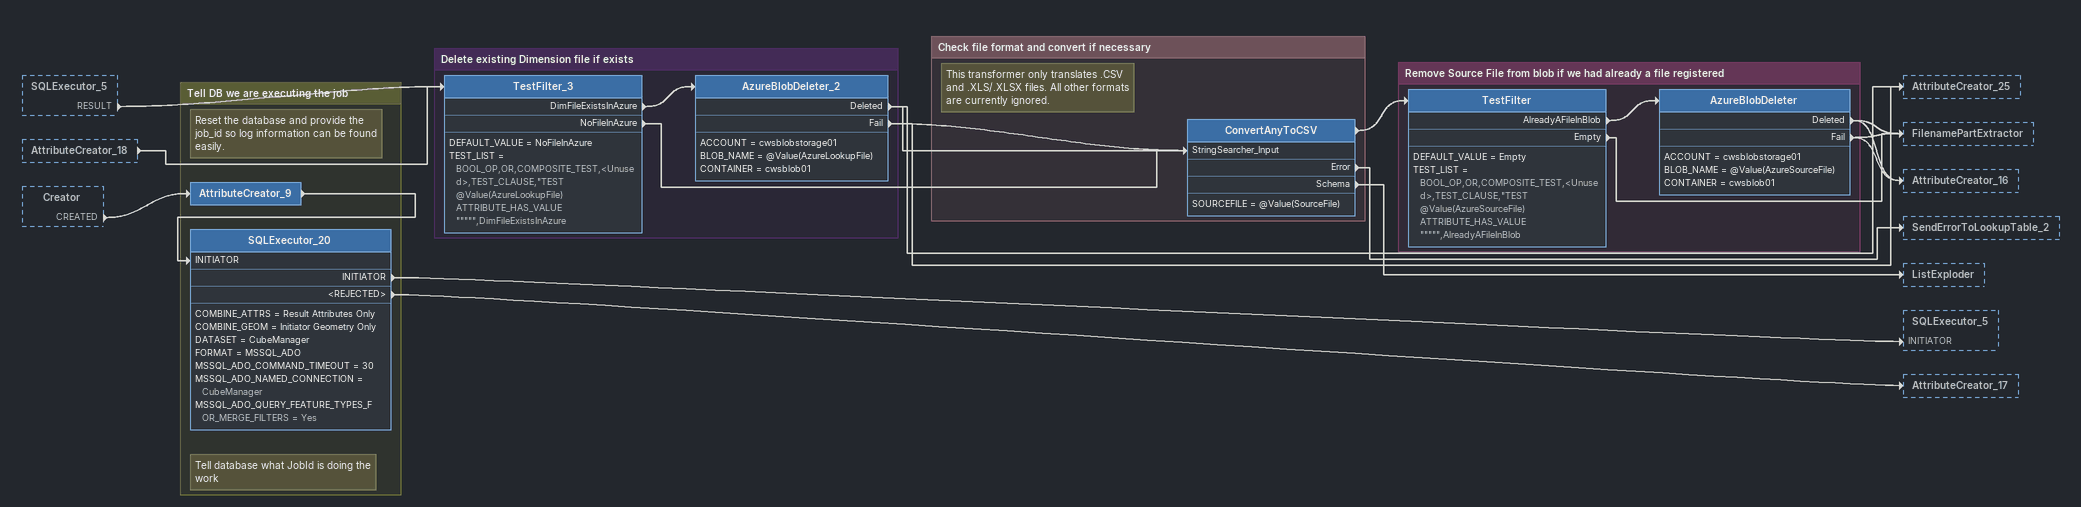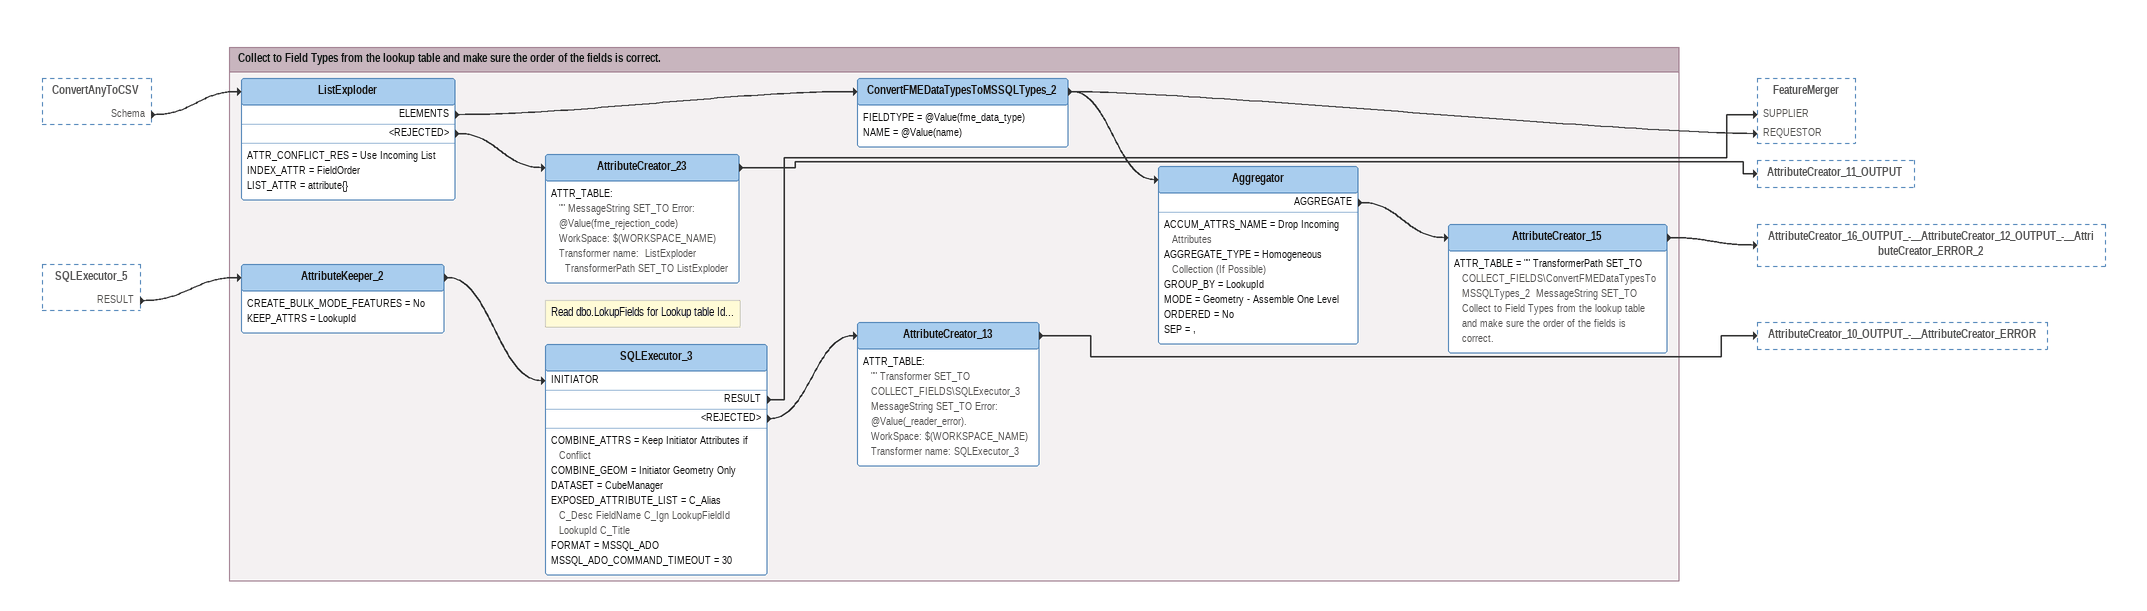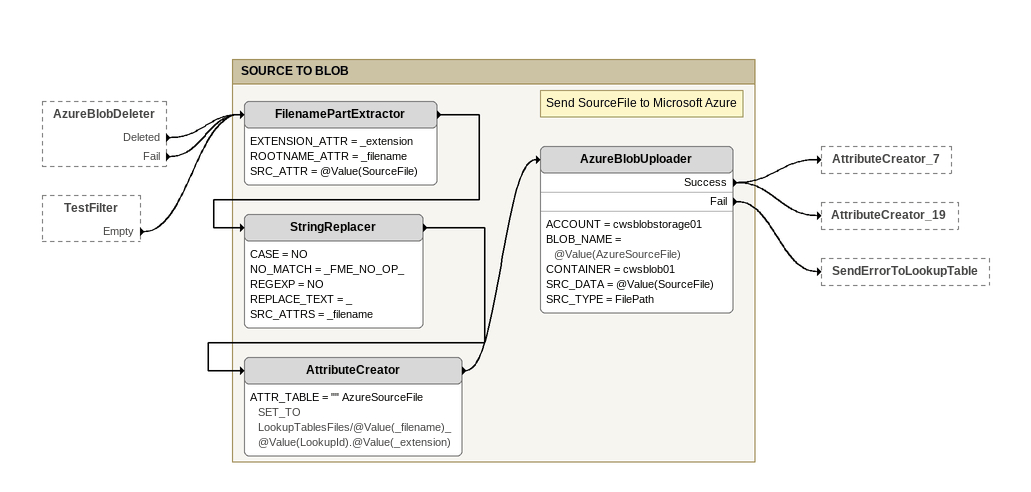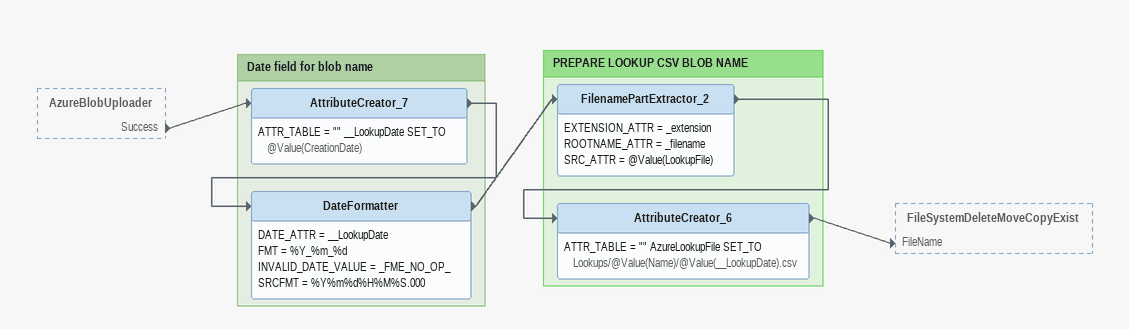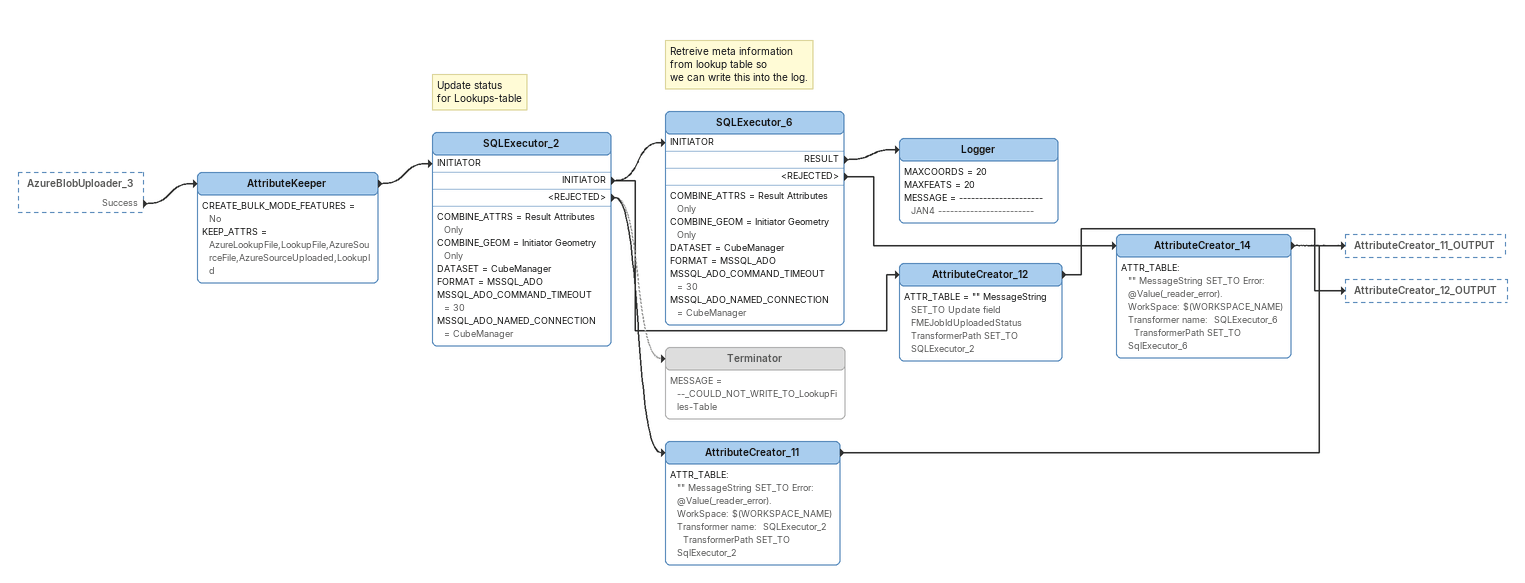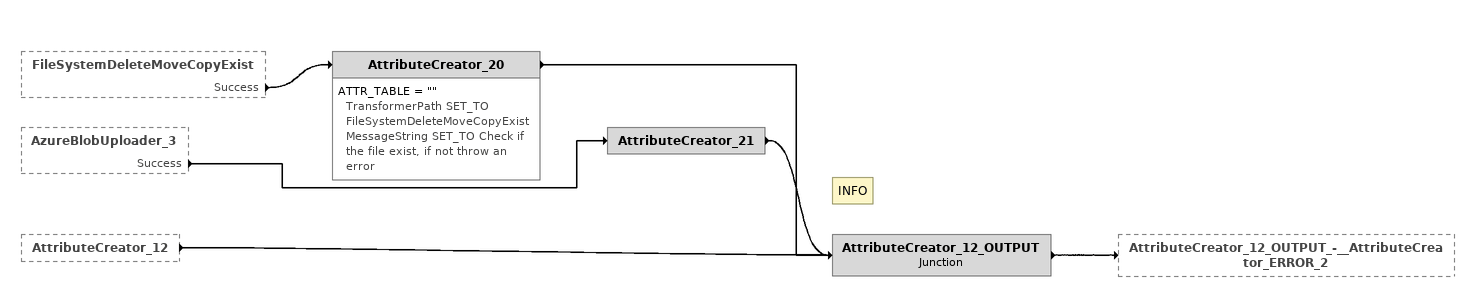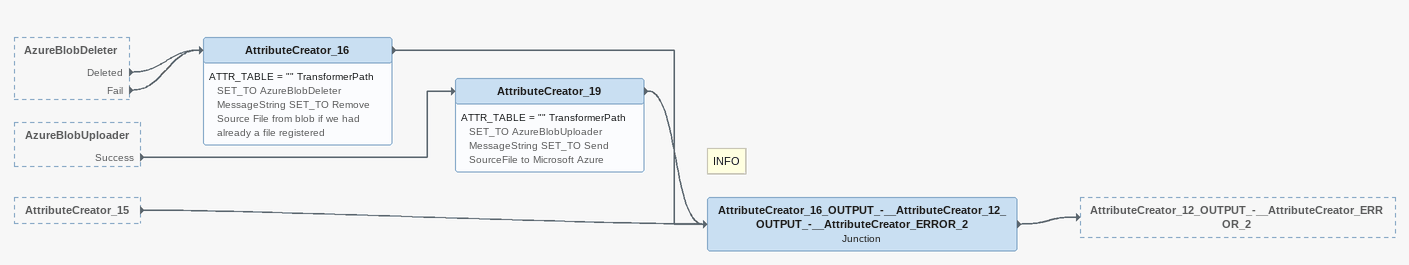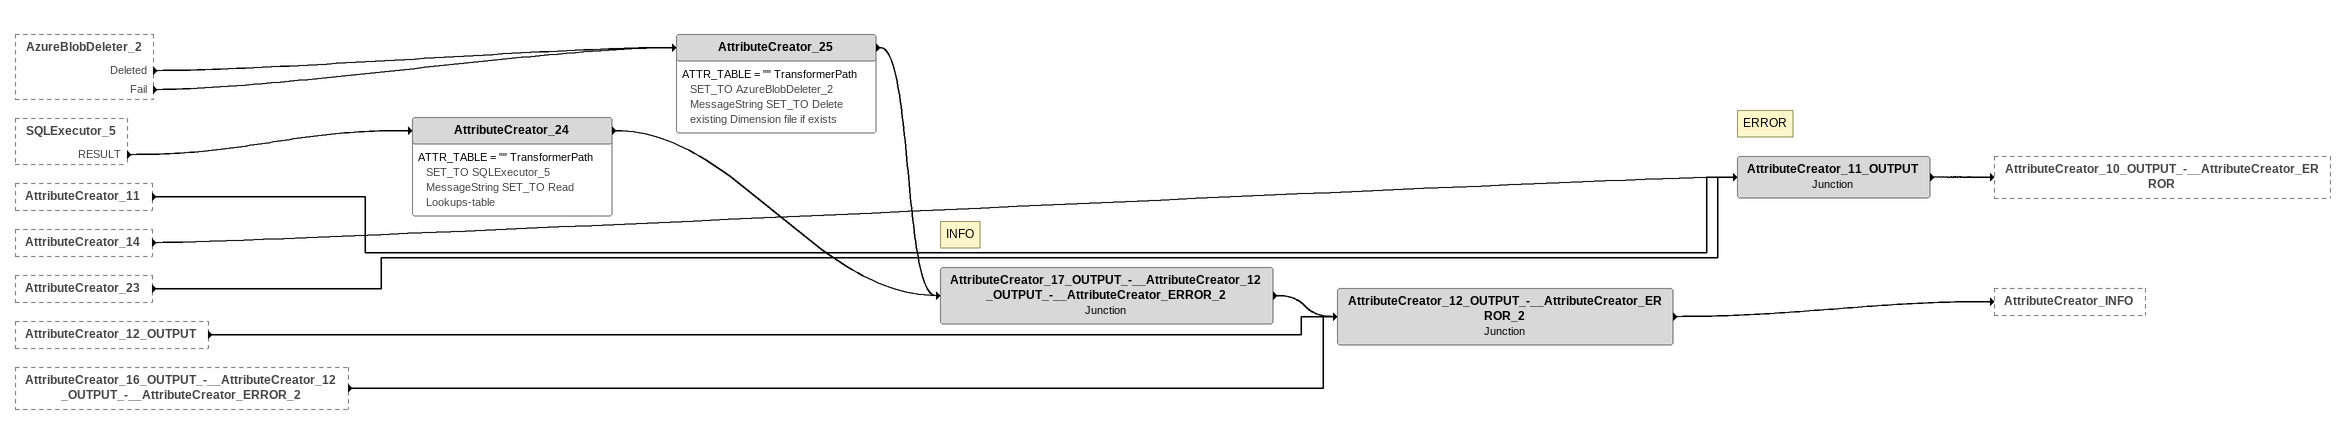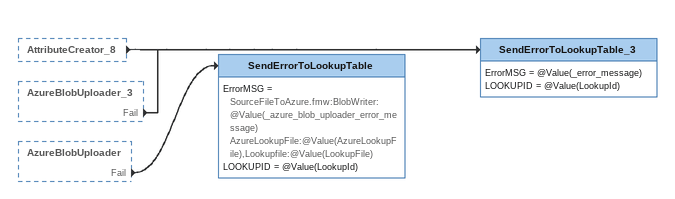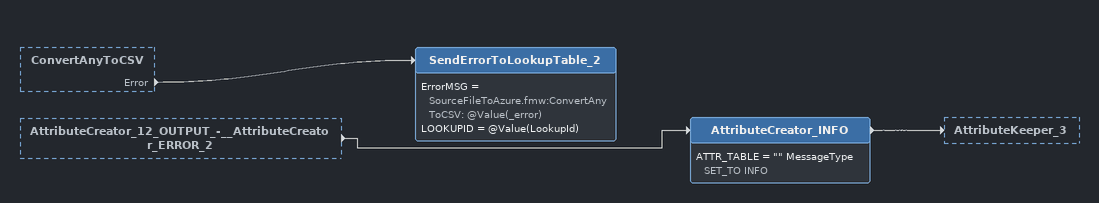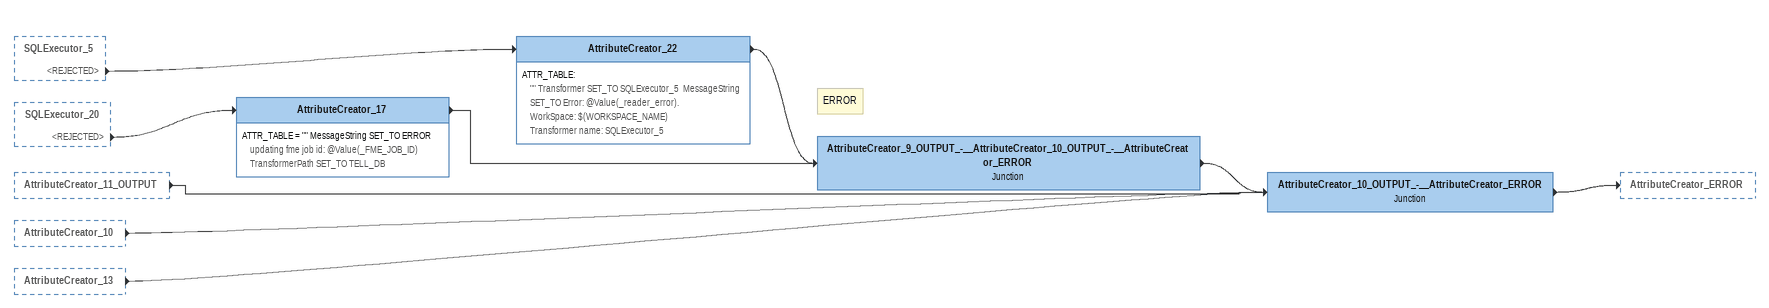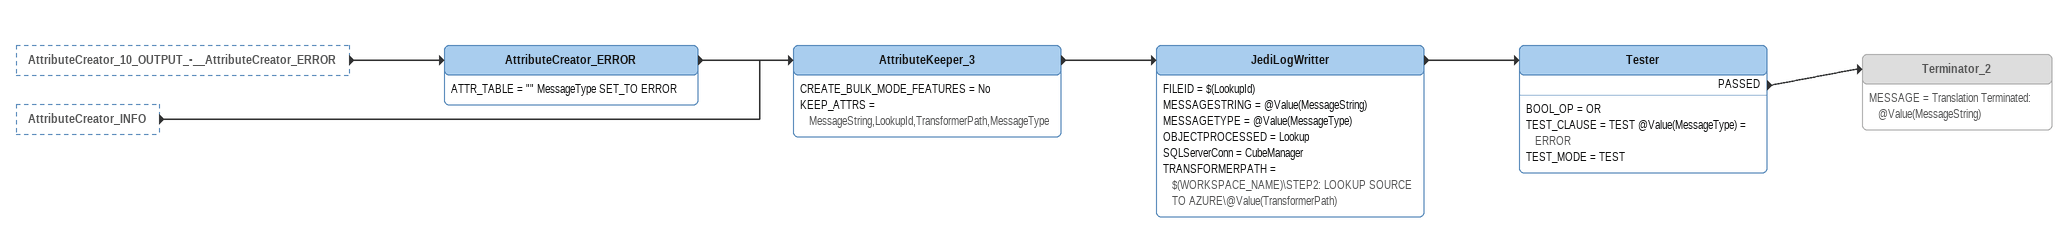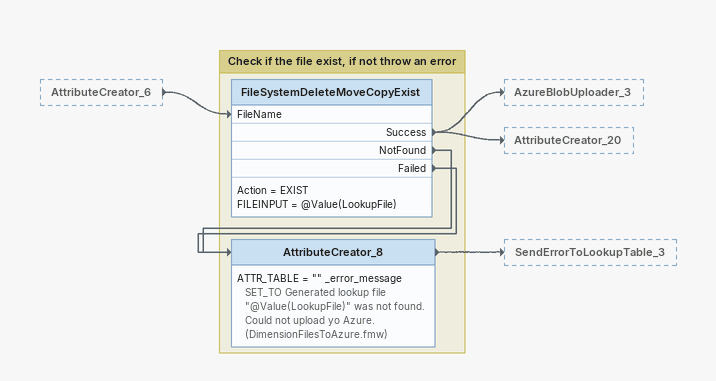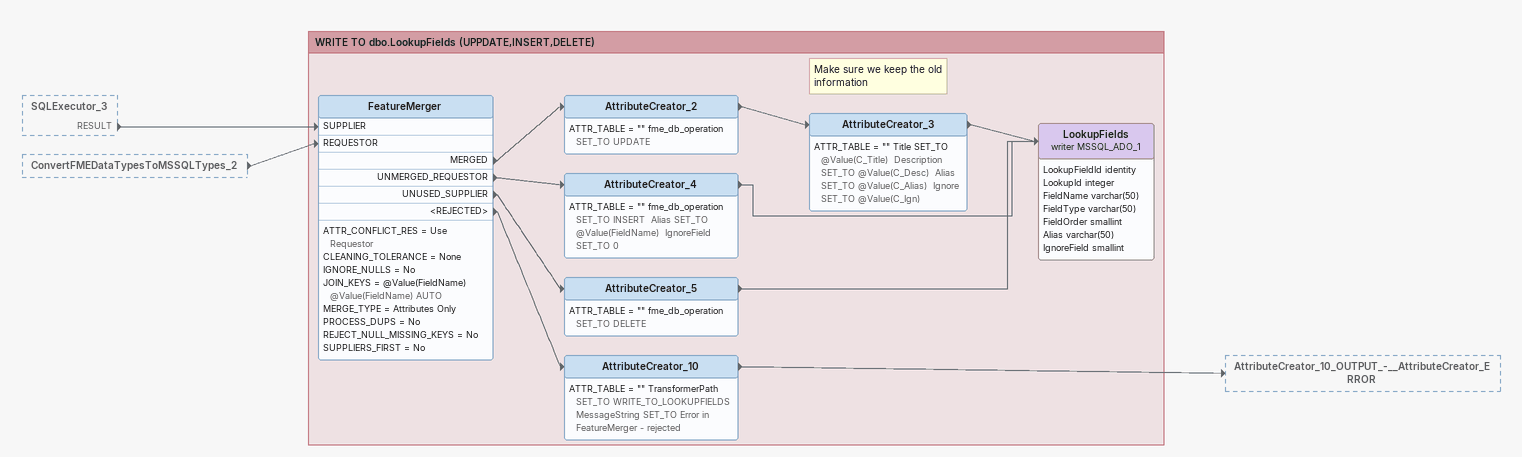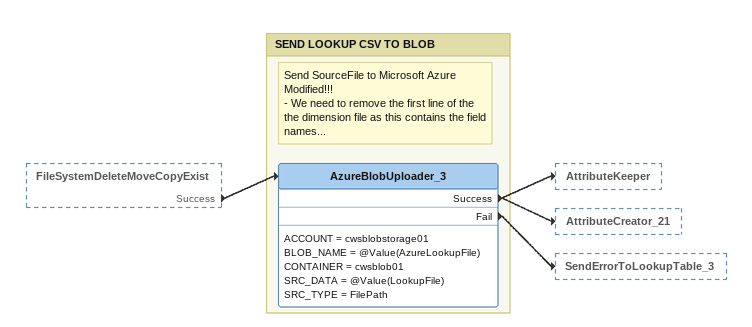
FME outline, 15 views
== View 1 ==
SQLExecutor_5 [outside]
    RESULT -> TestFilter_3
AttributeCreator_18 [outside]
    -> TestFilter_3
Creator [outside]
    CREATED -> AttributeCreator_9

Bookmark: Tell DB we are executing the job
Note: Reset the database and provide the job_id so log information can be found easily.
AttributeCreator_9
    -> SQLExecutor_20 [INITIATOR]
Note: Tell database what JobId is doing the work
SQLExecutor_20
    COMBINE_ATTRS = Result Attributes Only
    COMBINE_GEOM = Initiator Geometry Only
    DATASET = CubeManager
    FORMAT = MSSQL_ADO
    MSSQL_ADO_COMMAND_TIMEOUT = 30
    MSSQL_ADO_NAMED_CONNECTION = CubeManager
    MSSQL_ADO_QUERY_FEATURE_TYPES_FOR_MERGE_FILTERS = Yes
    INITIATOR -> SQLExecutor_5 [INITIATOR]
    <REJECTED> -> AttributeCreator_17

Bookmark: Delete existing Dimension file if exists
TestFilter_3
    DEFAULT_VALUE = NoFileInAzure
    TEST_LIST = BOOL_OP,OR,COMPOSITE_TEST,<Unused>,TEST_CLAUSE,"TEST @Value(AzureLookupFile) ATTRIBUTE_HAS_VALUE """"",DimFileExistsInAzure
    DimFileExistsInAzure -> AzureBlobDeleter_2
    NoFileInAzure -> ConvertAnyToCSV [StringSearcher_Input]
AzureBlobDeleter_2
    ACCOUNT = cwsblobstorage01
    BLOB_NAME = @Value(AzureLookupFile)
    CONTAINER = cwsblob01
    Deleted -> ConvertAnyToCSV [StringSearcher_Input]
    Deleted -> AttributeCreator_25
    Fail -> ConvertAnyToCSV [StringSearcher_Input]
    Fail -> AttributeCreator_25

Bookmark: Check file format and convert if necessary
Note: This transformer only translates .CSV and .XLS/.XLSX files. All other formats are currently ignored.
ConvertAnyToCSV
    SOURCEFILE = @Value(SourceFile)
    -> TestFilter
    Error -> SendErrorToLookupTable_2
    Schema -> ListExploder

Bookmark: Remove Source File from blob if we had already a file registered
TestFilter
    DEFAULT_VALUE = Empty
    TEST_LIST = BOOL_OP,OR,COMPOSITE_TEST,<Unused>,TEST_CLAUSE,"TEST @Value(AzureSourceFile) ATTRIBUTE_HAS_VALUE """"",AlreadyAFileInBlob
    AlreadyAFileInBlob -> AzureBlobDeleter
    Empty -> FilenamePartExtractor
AzureBlobDeleter
    ACCOUNT = cwsblobstorage01
    BLOB_NAME = @Value(AzureSourceFile)
    CONTAINER = cwsblob01
    Deleted -> FilenamePartExtractor
    Deleted -> AttributeCreator_16
    Fail -> FilenamePartExtractor
    Fail -> AttributeCreator_16

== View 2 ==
ConvertAnyToCSV [outside]
    Schema -> ListExploder
SQLExecutor_5 [outside]
    RESULT -> AttributeKeeper_2

Bookmark: Collect to Field Types from the lookup table and make sure the order of the fields is correct.
ListExploder
    ATTR_CONFLICT_RES = Use Incoming List
    INDEX_ATTR = FieldOrder
    LIST_ATTR = attribute{}
    ELEMENTS -> ConvertFMEDataTypesToMSSQLTypes_2
    <REJECTED> -> AttributeCreator_23
ConvertFMEDataTypesToMSSQLTypes_2
    FIELDTYPE = @Value(fme_data_type)
    NAME = @Value(name)
    -> FeatureMerger [REQUESTOR]
    -> Aggregator
Aggregator
    ACCUM_ATTRS_NAME = Drop Incoming Attributes
    AGGREGATE_TYPE = Homogeneous Collection (If Possible)
    GROUP_BY = LookupId
    MODE = Geometry - Assemble One Level
    ORDERED = No
    SEP = ,
    AGGREGATE -> AttributeCreator_15
AttributeCreator_15
    ATTR_TABLE = "" TransformerPath SET_TO COLLECT_FIELDS\ConvertFMEDataTypesToMSSQLTypes_2  MessageString SET_TO Collect to Field Types from the lookup table and make sure the order of the fields is correct.
    -> AttributeCreator_16_OUTPUT_-__AttributeCreator_12_OUTPUT_-__AttributeCreator_ERROR_2
AttributeCreator_23
    ATTR_TABLE:
      "" MessageString SET_TO Error: @Value(fme_rejection_code)
      WorkSpace: $(WORKSPACE_NAME)
      Transformer name:  ListExploder
        TransformerPath SET_TO ListExploder
    -> AttributeCreator_11_OUTPUT
AttributeKeeper_2
    CREATE_BULK_MODE_FEATURES = No
    KEEP_ATTRS = LookupId
    -> SQLExecutor_3 [INITIATOR]
Note: Read dbo.LokupFields for Lookup table Id...
SQLExecutor_3
    COMBINE_ATTRS = Keep Initiator Attributes if Conflict
    COMBINE_GEOM = Initiator Geometry Only
    DATASET = CubeManager
    EXPOSED_ATTRIBUTE_LIST = C_Alias C_Desc FieldName C_Ign LookupFieldId LookupId C_Title
    FORMAT = MSSQL_ADO
    MSSQL_ADO_COMMAND_TIMEOUT = 30
    RESULT -> FeatureMerger [SUPPLIER]
    <REJECTED> -> AttributeCreator_13
AttributeCreator_13
    ATTR_TABLE:
      "" Transformer SET_TO COLLECT_FIELDS\SQLExecutor_3  MessageString SET_TO Error: @Value(_reader_error).
      WorkSpace: $(WORKSPACE_NAME)
      Transformer name: SQLExecutor_3
    -> AttributeCreator_10_OUTPUT_-__AttributeCreator_ERROR

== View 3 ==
AzureBlobDeleter [outside]
    Deleted -> FilenamePartExtractor
    Fail -> FilenamePartExtractor
TestFilter [outside]
    Empty -> FilenamePartExtractor

Bookmark: SOURCE TO BLOB
FilenamePartExtractor
    EXTENSION_ATTR = _extension
    ROOTNAME_ATTR = _filename
    SRC_ATTR = @Value(SourceFile)
    -> StringReplacer
StringReplacer
    CASE = NO
    NO_MATCH = _FME_NO_OP_
    REGEXP = NO
    REPLACE_TEXT = _
    SRC_ATTRS = _filename
    -> AttributeCreator
AttributeCreator
    ATTR_TABLE = "" AzureSourceFile SET_TO LookupTablesFiles/@Value(_filename)_@Value(LookupId).@Value(_extension)
    -> AzureBlobUploader
Note: Send SourceFile to Microsoft Azure
AzureBlobUploader
    ACCOUNT = cwsblobstorage01
    BLOB_NAME = @Value(AzureSourceFile)
    CONTAINER = cwsblob01
    SRC_DATA = @Value(SourceFile)
    SRC_TYPE = FilePath
    Success -> AttributeCreator_7
    Success -> AttributeCreator_19
    Fail -> SendErrorToLookupTable

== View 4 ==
AzureBlobUploader [outside]
    Success -> AttributeCreator_7

Bookmark: Date field for blob name
AttributeCreator_7
    ATTR_TABLE = "" __LookupDate SET_TO @Value(CreationDate)
    -> DateFormatter
DateFormatter
    DATE_ATTR = __LookupDate
    FMT = %Y_%m_%d
    INVALID_DATE_VALUE = _FME_NO_OP_
    SRCFMT = %Y%m%d%H%M%S.000
    -> FilenamePartExtractor_2

Bookmark: PREPARE LOOKUP CSV BLOB NAME
FilenamePartExtractor_2
    EXTENSION_ATTR = _extension
    ROOTNAME_ATTR = _filename
    SRC_ATTR = @Value(LookupFile)
    -> AttributeCreator_6
AttributeCreator_6
    ATTR_TABLE = "" AzureLookupFile SET_TO Lookups/@Value(Name)/@Value(__LookupDate).csv
    -> FileSystemDeleteMoveCopyExist [FileName]

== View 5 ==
AzureBlobUploader_3 [outside]
    Success -> AttributeKeeper
AttributeKeeper
    CREATE_BULK_MODE_FEATURES = No
    KEEP_ATTRS = AzureLookupFile,LookupFile,AzureSourceFile,AzureSourceUploaded,LookupId
    -> SQLExecutor_2 [INITIATOR]
Note: Update status / for Lookups-table
SQLExecutor_2
    COMBINE_ATTRS = Result Attributes Only
    COMBINE_GEOM = Initiator Geometry Only
    DATASET = CubeManager
    FORMAT = MSSQL_ADO
    MSSQL_ADO_COMMAND_TIMEOUT = 30
    MSSQL_ADO_NAMED_CONNECTION = CubeManager
    INITIATOR -> SQLExecutor_6 [INITIATOR]
    INITIATOR -> AttributeCreator_12
    <REJECTED> -> Terminator [off]
    <REJECTED> -> AttributeCreator_11
Note: Retreive meta information / from lookup table so / we can write this into the log.
SQLExecutor_6
    COMBINE_ATTRS = Result Attributes Only
    COMBINE_GEOM = Initiator Geometry Only
    DATASET = CubeManager
    FORMAT = MSSQL_ADO
    MSSQL_ADO_COMMAND_TIMEOUT = 30
    MSSQL_ADO_NAMED_CONNECTION = CubeManager
    RESULT -> Logger
    <REJECTED> -> AttributeCreator_14
Logger
    MAXCOORDS = 20
    MAXFEATS = 20
    MESSAGE = --------------------- JAN4 ------------------------
AttributeCreator_14
    ATTR_TABLE:
      "" MessageString SET_TO Error: @Value(_reader_error).
      WorkSpace: $(WORKSPACE_NAME)
      Transformer name:  SQLExecutor_6
        TransformerPath SET_TO SqlExecutor_6
    -> AttributeCreator_11_OUTPUT
Terminator [off]
    MESSAGE = --_COULD_NOT_WRITE_TO_LookupFiles-Table
AttributeCreator_12
    ATTR_TABLE = "" MessageString SET_TO Update field FMEJobIdUploadedStatus  TransformerPath SET_TO SQLExecutor_2
    -> AttributeCreator_12_OUTPUT
AttributeCreator_11
    ATTR_TABLE:
      "" MessageString SET_TO Error: @Value(_reader_error).
      WorkSpace: $(WORKSPACE_NAME)
      Transformer name:  SQLExecutor_2
        TransformerPath SET_TO SqlExecutor_2
    -> AttributeCreator_11_OUTPUT

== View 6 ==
FileSystemDeleteMoveCopyExist [outside]
    Success -> AttributeCreator_20
AzureBlobUploader_3 [outside]
    Success -> AttributeCreator_21
AttributeCreator_12 [outside]
    -> AttributeCreator_12_OUTPUT
AttributeCreator_21
    -> AttributeCreator_12_OUTPUT
AttributeCreator_20
    ATTR_TABLE = "" TransformerPath SET_TO FileSystemDeleteMoveCopyExist  MessageString SET_TO Check if the file exist, if not throw an error
    -> AttributeCreator_12_OUTPUT
Note: INFO
AttributeCreator_12_OUTPUT: Junction
    -> AttributeCreator_12_OUTPUT_-__AttributeCreator_ERROR_2

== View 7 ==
AzureBlobDeleter [outside]
    Deleted -> AttributeCreator_16
    Fail -> AttributeCreator_16
AzureBlobUploader [outside]
    Success -> AttributeCreator_19
AttributeCreator_15 [outside]
    -> AttributeCreator_16_OUTPUT_-__AttributeCreator_12_OUTPUT_-__AttributeCreator_ERROR_2
AttributeCreator_19
    ATTR_TABLE = "" TransformerPath SET_TO AzureBlobUploader  MessageString SET_TO Send SourceFile to Microsoft Azure
    -> AttributeCreator_16_OUTPUT_-__AttributeCreator_12_OUTPUT_-__AttributeCreator_ERROR_2
AttributeCreator_16
    ATTR_TABLE = "" TransformerPath SET_TO AzureBlobDeleter  MessageString SET_TO Remove Source File from blob if we had already a file registered
    -> AttributeCreator_16_OUTPUT_-__AttributeCreator_12_OUTPUT_-__AttributeCreator_ERROR_2
Note: INFO
AttributeCreator_16_OUTPUT_-__AttributeCreator_12_OUTPUT_-__AttributeCreator_ERROR_2: Junction
    -> AttributeCreator_12_OUTPUT_-__AttributeCreator_ERROR_2

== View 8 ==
AzureBlobDeleter_2 [outside]
    Deleted -> AttributeCreator_25
    Fail -> AttributeCreator_25
SQLExecutor_5 [outside]
    RESULT -> AttributeCreator_24
AttributeCreator_11 [outside]
    -> AttributeCreator_11_OUTPUT
AttributeCreator_14 [outside]
    -> AttributeCreator_11_OUTPUT
AttributeCreator_23 [outside]
    -> AttributeCreator_11_OUTPUT
AttributeCreator_12_OUTPUT [outside]
    -> AttributeCreator_12_OUTPUT_-__AttributeCreator_ERROR_2
AttributeCreator_16_OUTPUT_-__AttributeCreator_12_OUTPUT_-__AttributeCreator_ERROR_2 [outside]
    -> AttributeCreator_12_OUTPUT_-__AttributeCreator_ERROR_2
Note: ERROR
AttributeCreator_11_OUTPUT: Junction
    -> AttributeCreator_10_OUTPUT_-__AttributeCreator_ERROR
AttributeCreator_25
    ATTR_TABLE = "" TransformerPath SET_TO AzureBlobDeleter_2  MessageString SET_TO Delete existing Dimension file if exists
    -> AttributeCreator_17_OUTPUT_-__AttributeCreator_12_OUTPUT_-__AttributeCreator_ERROR_2
AttributeCreator_24
    ATTR_TABLE = "" TransformerPath SET_TO SQLExecutor_5  MessageString SET_TO Read Lookups-table
    -> AttributeCreator_17_OUTPUT_-__AttributeCreator_12_OUTPUT_-__AttributeCreator_ERROR_2
Note: INFO
AttributeCreator_17_OUTPUT_-__AttributeCreator_12_OUTPUT_-__AttributeCreator_ERROR_2: Junction
    -> AttributeCreator_12_OUTPUT_-__AttributeCreator_ERROR_2
AttributeCreator_12_OUTPUT_-__AttributeCreator_ERROR_2: Junction
    -> AttributeCreator_INFO

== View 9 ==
AttributeCreator_8 [outside]
    -> SendErrorToLookupTable_3
AzureBlobUploader_3 [outside]
    Fail -> SendErrorToLookupTable_3
AzureBlobUploader [outside]
    Fail -> SendErrorToLookupTable
SendErrorToLookupTable_3
    ErrorMSG = @Value(_error_message)
    LOOKUPID = @Value(LookupId)
SendErrorToLookupTable
    ErrorMSG = SourceFileToAzure.fmw:BlobWriter: @Value(_azure_blob_uploader_error_message) AzureLookupFile:@Value(AzureLookupFile),Lookupfile:@Value(LookupFile)
    LOOKUPID = @Value(LookupId)

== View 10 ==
ConvertAnyToCSV [outside]
    Error -> SendErrorToLookupTable_2
AttributeCreator_12_OUTPUT_-__AttributeCreator_ERROR_2 [outside]
    -> AttributeCreator_INFO
SendErrorToLookupTable_2
    ErrorMSG = SourceFileToAzure.fmw:ConvertAnyToCSV: @Value(_error)
    LOOKUPID = @Value(LookupId)
AttributeCreator_INFO
    ATTR_TABLE = "" MessageType SET_TO INFO
    -> AttributeKeeper_3

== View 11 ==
SQLExecutor_5 [outside]
    <REJECTED> -> AttributeCreator_22
SQLExecutor_20 [outside]
    <REJECTED> -> AttributeCreator_17
AttributeCreator_11_OUTPUT [outside]
    -> AttributeCreator_10_OUTPUT_-__AttributeCreator_ERROR
AttributeCreator_10 [outside]
    -> AttributeCreator_10_OUTPUT_-__AttributeCreator_ERROR
AttributeCreator_13 [outside]
    -> AttributeCreator_10_OUTPUT_-__AttributeCreator_ERROR
AttributeCreator_22
    ATTR_TABLE:
      "" Transformer SET_TO SQLExecutor_5  MessageString SET_TO Error: @Value(_reader_error).
      WorkSpace: $(WORKSPACE_NAME)
      Transformer name: SQLExecutor_5
    -> AttributeCreator_9_OUTPUT_-__AttributeCreator_10_OUTPUT_-__AttributeCreator_ERROR
AttributeCreator_17
    ATTR_TABLE = "" MessageString SET_TO ERROR updating fme job id: @Value(_FME_JOB_ID)  TransformerPath SET_TO TELL_DB
    -> AttributeCreator_9_OUTPUT_-__AttributeCreator_10_OUTPUT_-__AttributeCreator_ERROR
Note: ERROR
AttributeCreator_9_OUTPUT_-__AttributeCreator_10_OUTPUT_-__AttributeCreator_ERROR: Junction
    -> AttributeCreator_10_OUTPUT_-__AttributeCreator_ERROR
AttributeCreator_10_OUTPUT_-__AttributeCreator_ERROR: Junction
    -> AttributeCreator_ERROR

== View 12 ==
AttributeCreator_10_OUTPUT_-__AttributeCreator_ERROR [outside]
    -> AttributeCreator_ERROR
AttributeCreator_INFO [outside]
    -> AttributeKeeper_3
AttributeCreator_ERROR
    ATTR_TABLE = "" MessageType SET_TO ERROR
    -> AttributeKeeper_3
AttributeKeeper_3
    CREATE_BULK_MODE_FEATURES = No
    KEEP_ATTRS = MessageString,LookupId,TransformerPath,MessageType
    -> JediLogWritter
JediLogWritter
    FILEID = $(LookupId)
    MESSAGESTRING = @Value(MessageString)
    MESSAGETYPE = @Value(MessageType)
    OBJECTPROCESSED = Lookup
    SQLServerConn = CubeManager
    TRANSFORMERPATH = $(WORKSPACE_NAME)\STEP2: LOOKUP SOURCE TO AZURE\@Value(TransformerPath)
    -> Tester
Tester
    BOOL_OP = OR
    TEST_CLAUSE = TEST @Value(MessageType) = ERROR
    TEST_MODE = TEST
    PASSED -> Terminator_2
Terminator_2 [off]
    MESSAGE = Translation Terminated: @Value(MessageString)

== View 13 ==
AttributeCreator_6 [outside]
    -> FileSystemDeleteMoveCopyExist [FileName]

Bookmark: Check if the file exist, if not throw an error
FileSystemDeleteMoveCopyExist
    Action = EXIST
    FILEINPUT = @Value(LookupFile)
    Success -> AzureBlobUploader_3
    Success -> AttributeCreator_20
    NotFound -> AttributeCreator_8
    Failed -> AttributeCreator_8
AttributeCreator_8
    ATTR_TABLE = "" _error_message SET_TO Generated lookup file "@Value(LookupFile)" was not found. Could not upload yo Azure. (DimensionFilesToAzure.fmw)
    -> SendErrorToLookupTable_3

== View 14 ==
SQLExecutor_3 [outside]
    RESULT -> FeatureMerger [SUPPLIER]
ConvertFMEDataTypesToMSSQLTypes_2 [outside]
    -> FeatureMerger [REQUESTOR]

Bookmark: WRITE TO dbo.LookupFields (UPPDATE,INSERT,DELETE)
FeatureMerger
    ATTR_CONFLICT_RES = Use Requestor
    CLEANING_TOLERANCE = None
    IGNORE_NULLS = No
    JOIN_KEYS = @Value(FieldName) @Value(FieldName) AUTO
    MERGE_TYPE = Attributes Only
    PROCESS_DUPS = No
    REJECT_NULL_MISSING_KEYS = No
    SUPPLIERS_FIRST = No
    MERGED -> AttributeCreator_2
    UNMERGED_REQUESTOR -> AttributeCreator_4
    UNUSED_SUPPLIER -> AttributeCreator_5
    <REJECTED> -> AttributeCreator_10
AttributeCreator_2
    ATTR_TABLE = "" fme_db_operation SET_TO UPDATE
    -> AttributeCreator_3
Note: Make sure we keep the old information
AttributeCreator_3
    ATTR_TABLE = "" Title SET_TO @Value(C_Title)  Description SET_TO @Value(C_Desc)  Alias SET_TO @Value(C_Alias)  Ignore SET_TO @Value(C_Ign)
    -> LookupFields (writer MSSQL_ADO_1)
AttributeCreator_4
    ATTR_TABLE = "" fme_db_operation SET_TO INSERT  Alias SET_TO @Value(FieldName)  IgnoreField SET_TO 0
    -> LookupFields (writer MSSQL_ADO_1)
AttributeCreator_5
    ATTR_TABLE = "" fme_db_operation SET_TO DELETE
    -> LookupFields (writer MSSQL_ADO_1)
LookupFields (writer MSSQL_ADO_1)
    attributes: LookupFieldId identity, LookupId integer, FieldName varchar(50), FieldType varchar(50), FieldOrder smallint, Alias varchar(50), IgnoreField smallint
AttributeCreator_10
    ATTR_TABLE = "" TransformerPath SET_TO WRITE_TO_LOOKUPFIELDS  MessageString SET_TO Error in FeatureMerger - rejected
    -> AttributeCreator_10_OUTPUT_-__AttributeCreator_ERROR

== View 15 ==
FileSystemDeleteMoveCopyExist [outside]
    Success -> AzureBlobUploader_3

Bookmark: SEND LOOKUP CSV TO BLOB
Note: Send SourceFile to Microsoft Azure / Modified!!! / - We need to remove the first line of the / the dimension file as this contains the field names...
AzureBlobUploader_3
    ACCOUNT = cwsblobstorage01
    BLOB_NAME = @Value(AzureLookupFile)
    CONTAINER = cwsblob01
    SRC_DATA = @Value(LookupFile)
    SRC_TYPE = FilePath
    Success -> AttributeKeeper
    Success -> AttributeCreator_21
    Fail -> SendErrorToLookupTable_3
